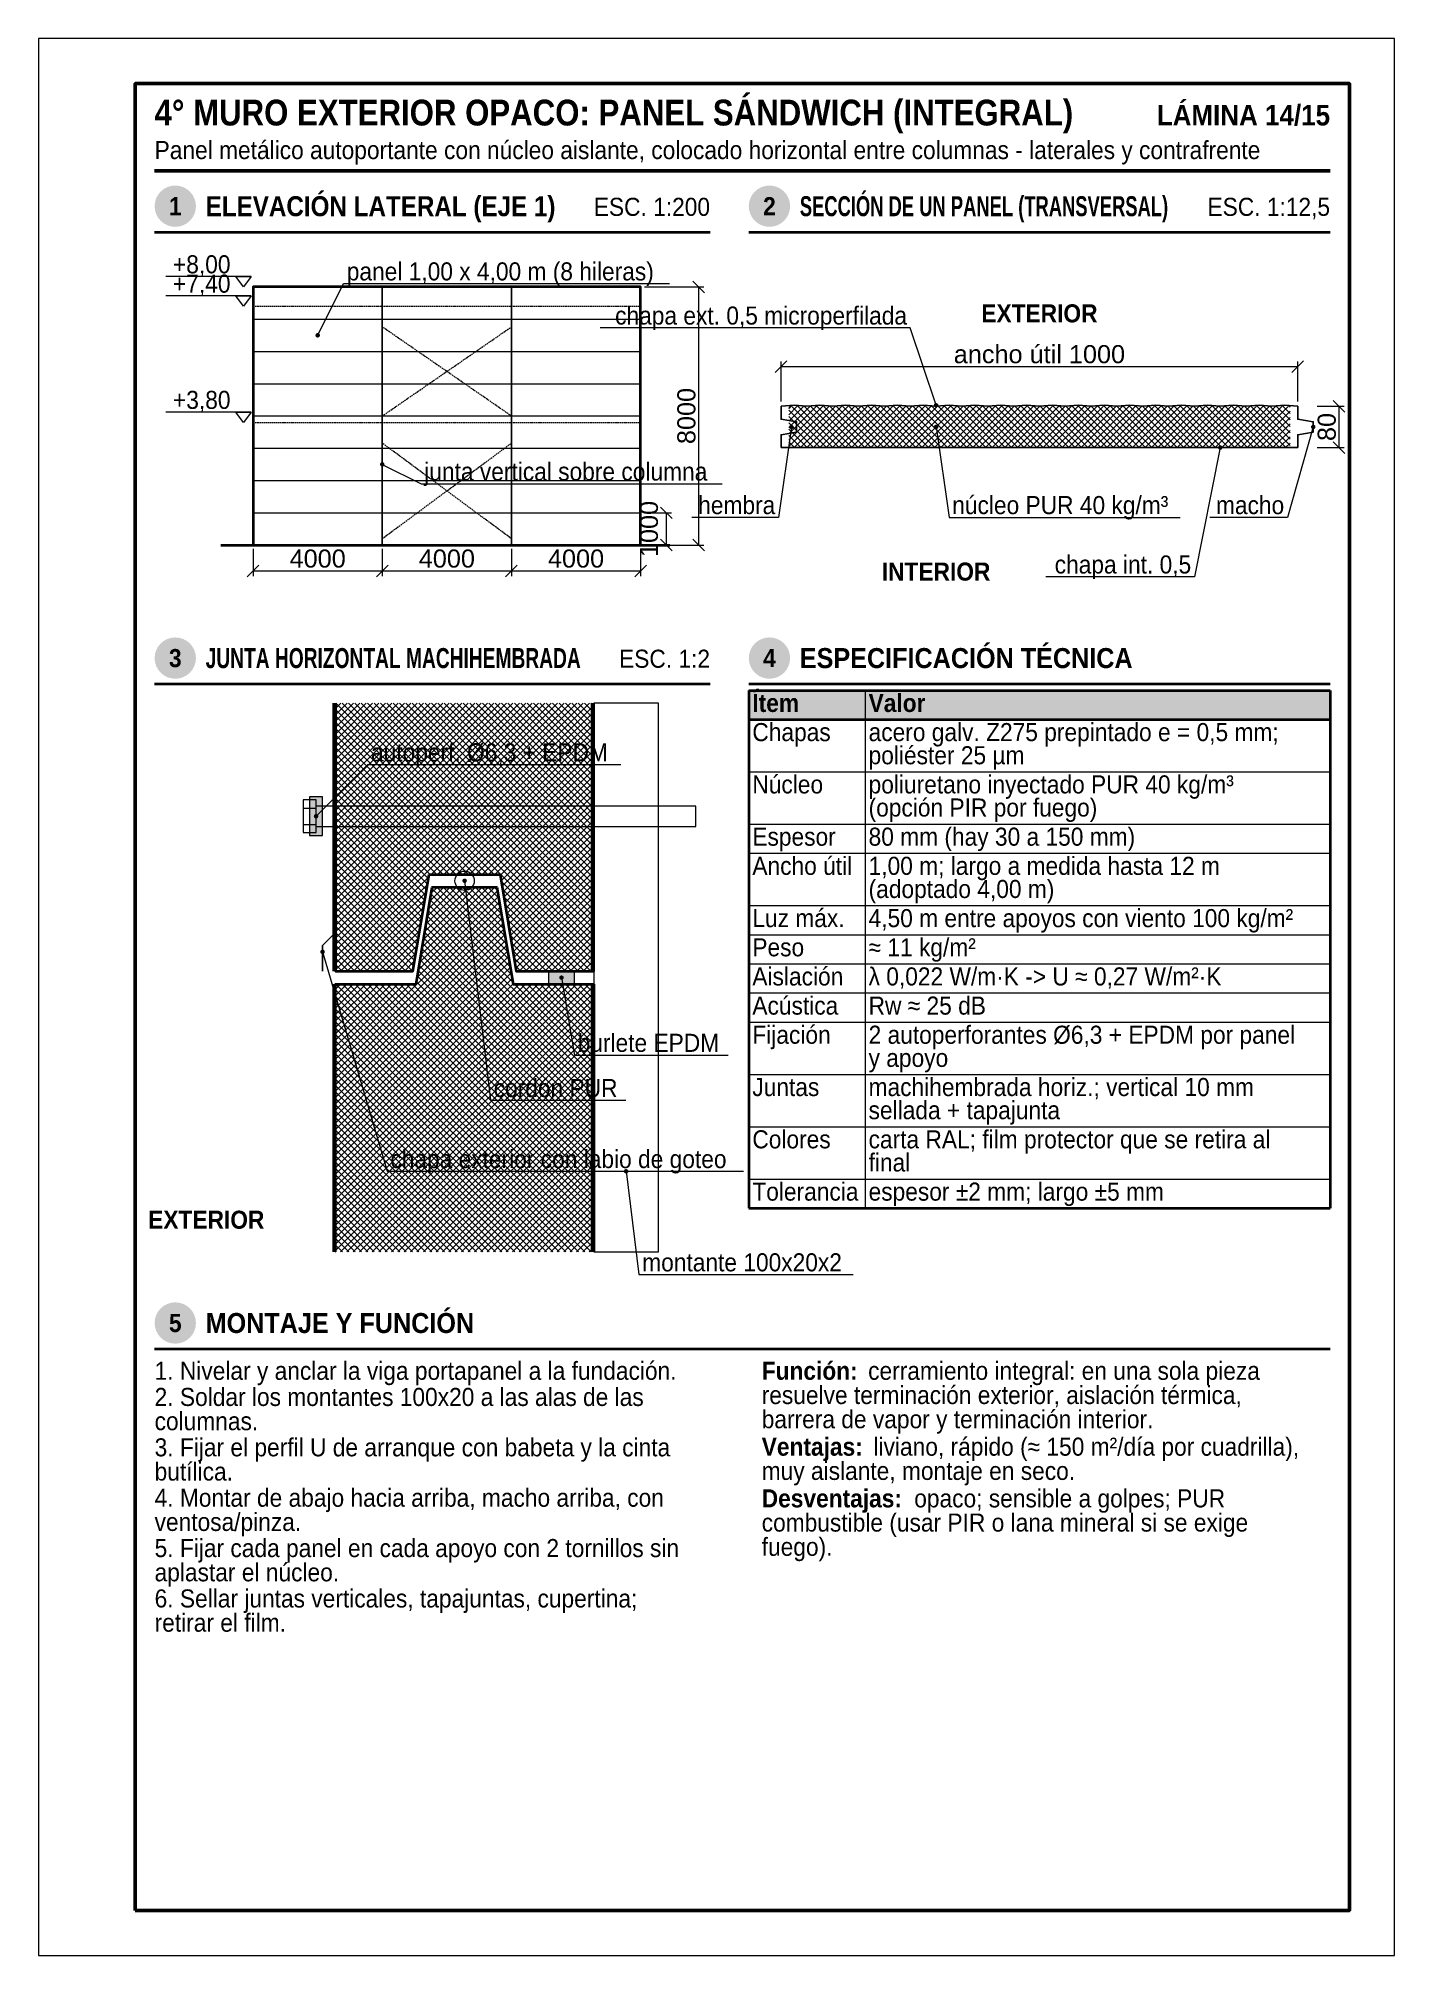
# Model space of a CAD drawing. Header units: millimetres. Extents: x 0 to 210, y 0 to 297.
import ezdxf
from ezdxf.enums import TextEntityAlignment as Align

# ---------------------------------------------------------------- set-up
doc = ezdxf.new("R2010")
doc.units = ezdxf.units.MM
doc.header["$LTSCALE"] = 0.35
doc.linetypes.add('DASHED2', pattern=[0.762, 0.635, -0.127])
for name, color, linetype in [('0-MARCO', 7, 'Continuous'), ('1-OCULTO', 8, 'DASHED2'), ('1-SECCION', 7, 'Continuous'), ('1-VISTA', 7, 'Continuous'), ('2-RAYADO', 8, 'Continuous'), ('3-COTAS', 7, 'Continuous'), ('3-REFS', 7, 'Continuous'), ('3-TABLAS', 7, 'Continuous'), ('3-TEXTOS', 7, 'Continuous'), ('3-TITULOS', 7, 'Continuous')]:
    doc.layers.add(name, color=color, linetype=linetype)
doc.styles.add('ARIAL', font='arial.ttf')
doc.styles.add('ARIAL-NEGRITA', font='arialbd.ttf')
doc.dimstyles.new('A4', dxfattribs={"dimtxt": 2.8, "dimasz": 1.1, "dimexe": 0.8, "dimexo": 0.6, "dimgap": 0.5, "dimtad": 1, "dimdec": 0, "dimtxsty": 'ARIAL', "dimtsz": 0.9, "dimcen": 2.5, "dimclrd": 7, "dimclre": 7, "dimclrt": 7, "dimazin": 3, "dimtfac": 1, "dimtmove": 0, "dimatfit": 3, "dimlwd": 13, "dimlwe": 13, "dimarcsym": 0})

msp = doc.modelspace()

# ---------------------------------------------------------------- hatches: boundary and pattern name
at = {"layer": '2-RAYADO'}
h = msp.add_hatch(dxfattribs=at)
h.set_pattern_fill('ANSI37', color=8, scale=0.22)
h.paths.add_polyline_path([(116.2, 233.6), (193.8, 233.6), (193.8, 240), (116.2, 240)])
h = msp.add_hatch(dxfattribs=at)
h.set_pattern_fill('ANSI37', color=8, scale=0.22)
h.paths.add_polyline_path([(46, 194), (46, 152.5), (58, 152.5), (60.5, 167.5), (71.5, 167.5), (74, 152.5), (86, 152.5), (86, 194)])
at = {"layer": '2-RAYADO', "true_color": 0x3c3c3c}
h = msp.add_hatch(color=250, dxfattribs=at)
h.dxf.hatch_style = 1
h.paths.add_polyline_path([(42, 173.5), (44, 173.5), (44, 179.5), (42, 179.5)])
at = {"layer": '2-RAYADO'}
h = msp.add_hatch(dxfattribs=at)
h.set_pattern_fill('ANSI37', color=8, scale=0.22)
h.paths.add_polyline_path([(46, 109), (46, 150.5), (58.5, 150.5), (61, 165.5), (71, 165.5), (73.5, 150.5), (86, 150.5), (86, 109)])
at = {"layer": '2-RAYADO', "true_color": 0x3c3c3c}
h = msp.add_hatch(color=250, dxfattribs=at)
h.dxf.hatch_style = 1
h.paths.add_polyline_path([(79, 150.5), (83, 150.5), (83, 152.5), (79, 152.5)])
at = {"layer": '3-REFS'}
h = msp.add_hatch(color=7, dxfattribs=at)
h.dxf.hatch_style = 1
edge = h.paths.add_edge_path()
edge.add_arc((43.25, 251), 0.35, 0, 360)
h = msp.add_hatch(color=7, dxfattribs=at)
h.dxf.hatch_style = 1
edge = h.paths.add_edge_path()
edge.add_arc((139, 240.16), 0.35, 0, 360)
h = msp.add_hatch(color=7, dxfattribs=at)
h.dxf.hatch_style = 1
edge = h.paths.add_edge_path()
edge.add_arc((116.6, 236.8), 0.35, 0, 360)
h = msp.add_hatch(color=7, dxfattribs=at)
h.dxf.hatch_style = 1
edge = h.paths.add_edge_path()
edge.add_arc((139, 236.8), 0.35, 0, 360)
h = msp.add_hatch(color=7, dxfattribs=at)
h.dxf.hatch_style = 1
edge = h.paths.add_edge_path()
edge.add_arc((197.4, 236.8), 0.35, 0, 360)
h = msp.add_hatch(color=7, dxfattribs=at)
h.dxf.hatch_style = 1
edge = h.paths.add_edge_path()
edge.add_arc((183, 233.6), 0.35, 0, 360)
h = msp.add_hatch(color=7, dxfattribs=at)
h.dxf.hatch_style = 1
edge = h.paths.add_edge_path()
edge.add_arc((53.25, 231), 0.35, 0, 360)
h = msp.add_hatch(color=7, dxfattribs=at)
h.dxf.hatch_style = 1
edge = h.paths.add_edge_path()
edge.add_arc((43, 176.5), 0.35, 0, 360)
h = msp.add_hatch(color=7, dxfattribs=at)
h.dxf.hatch_style = 1
edge = h.paths.add_edge_path()
edge.add_arc((66, 166.5), 0.35, 0, 360)
h = msp.add_hatch(color=7, dxfattribs=at)
h.dxf.hatch_style = 1
edge = h.paths.add_edge_path()
edge.add_arc((44, 155.5), 0.35, 0, 360)
h = msp.add_hatch(color=7, dxfattribs=at)
h.dxf.hatch_style = 1
edge = h.paths.add_edge_path()
edge.add_arc((81, 151.5), 0.35, 0, 360)
h = msp.add_hatch(color=7, dxfattribs=at)
h.dxf.hatch_style = 1
edge = h.paths.add_edge_path()
edge.add_arc((91, 121.5), 0.35, 0, 360)
at = {"layer": '3-TABLAS', "true_color": 0xe6e6e6}
h = msp.add_hatch(color=254, dxfattribs=at)
h.dxf.hatch_style = 1
h.paths.add_polyline_path([(110, 196), (200, 196), (200, 191.484), (110, 191.484)])
at = {"layer": '3-TITULOS'}
h = msp.add_hatch(color=7, dxfattribs=at)
h.dxf.hatch_style = 1
edge = h.paths.add_edge_path()
edge.add_arc((21.2, 271), 3.2, 0, 360)
h = msp.add_hatch(color=7, dxfattribs=at)
h.dxf.hatch_style = 1
edge = h.paths.add_edge_path()
edge.add_arc((113.2, 271), 3.2, 0, 360)
h = msp.add_hatch(color=7, dxfattribs=at)
h.dxf.hatch_style = 1
edge = h.paths.add_edge_path()
edge.add_arc((21.2, 201), 3.2, 0, 360)
h = msp.add_hatch(color=7, dxfattribs=at)
h.dxf.hatch_style = 1
edge = h.paths.add_edge_path()
edge.add_arc((113.2, 201), 3.2, 0, 360)
h = msp.add_hatch(color=7, dxfattribs=at)
h.dxf.hatch_style = 1
edge = h.paths.add_edge_path()
edge.add_arc((21.2, 98), 3.2, 0, 360)

# ---------------------------------------------------------------- linework, layer by layer
at = {"layer": '0-MARCO', "color": 9, "lineweight": 0}
msp.add_lwpolyline([(0, 0), (210, 0), (210, 297), (0, 297)], close=True, dxfattribs=at)
at = {"layer": '0-MARCO', "lineweight": 50}
msp.add_lwpolyline([(15, 7), (203, 7), (203, 290), (15, 290)], close=True, dxfattribs=at)
at = {"layer": '1-OCULTO', "lineweight": 9}
for points in [[(33.25, 255.5), (93.25, 255.5)], [(53.25, 238.5), (73.25, 252.3)], [(73.25, 238.5), (53.25, 252.3)], [(33.25, 237.5), (93.25, 237.5)], [(53.25, 219.5), (73.25, 234.3)], [(73.25, 219.5), (53.25, 234.3)]]:
    msp.add_lwpolyline(points, dxfattribs=at)
at = {"layer": '1-SECCION', "lineweight": 35}
msp.add_lwpolyline([(33.25, 218.5), (93.25, 218.5), (93.25, 258.5), (33.25, 258.5)], close=True, dxfattribs=at)
at = {"layer": '1-SECCION', "lineweight": 25}
for points in [[(115, 240), (117, 240.16), (119, 240), (121, 240.16), (123, 240), (125, 240.16), (127, 240), (129, 240.16), (131, 240), (133, 240.16), (135, 240), (137, 240.16), (139, 240), (141, 240.16), (143, 240), (145, 240.16), (147, 240), (149, 240.16), (151, 240), (153, 240.16), (155, 240), (157, 240.16), (159, 240), (161, 240.16), (163, 240), (165, 240.16), (167, 240), (169, 240.16), (171, 240), (173, 240.16), (175, 240), (177, 240.16), (179, 240), (181, 240.16), (183, 240), (185, 240.16), (187, 240), (189, 240.16), (191, 240), (193, 240.16), (195, 240)], [(115, 233.6), (115, 235.6), (117.4, 236), (117.4, 237.6), (115, 238), (115, 240)], [(195, 233.6), (195, 235.6), (197.4, 236), (197.4, 237.6), (195, 238), (195, 240)], [(115, 233.6), (195, 233.6)], [(44, 152.5), (44, 156.5), (46, 158.5)]]:
    msp.add_lwpolyline(points, dxfattribs=at)
at = {"layer": '1-SECCION', "lineweight": 35}
for points in [[(45.75, 152.5), (45.75, 194)], [(46, 194), (46, 152.5), (58, 152.5), (60.5, 167.5), (71.5, 167.5), (74, 152.5), (86, 152.5), (86, 194)], [(85.75, 152.5), (85.75, 194)], [(46, 109), (46, 150.5), (58.5, 150.5), (61, 165.5), (71, 165.5), (73.5, 150.5), (86, 150.5), (86, 109)], [(45.75, 109), (45.75, 150.5)], [(85.75, 109), (85.75, 150.5)]]:
    msp.add_lwpolyline(points, dxfattribs=at)
at = {"layer": '1-VISTA', "lineweight": 25}
for points in [[(53.25, 218.5), (53.25, 258.5)], [(73.25, 218.5), (73.25, 258.5)]]:
    msp.add_lwpolyline(points, dxfattribs=at)
at = {"layer": '1-VISTA', "lineweight": 13}
for points in [[(33.25, 253.5), (93.25, 253.5)], [(33.25, 248.5), (93.25, 248.5)], [(33.25, 243.5), (93.25, 243.5)], [(33.25, 238.5), (93.25, 238.5)], [(33.25, 233.5), (93.25, 233.5)], [(33.25, 228.5), (93.25, 228.5)], [(33.25, 223.5), (93.25, 223.5)], [(41, 177.76), (43, 177.76)], [(41, 175.24), (43, 175.24)]]:
    msp.add_lwpolyline(points, dxfattribs=at)
at = {"layer": '1-VISTA', "lineweight": 35}
msp.add_lwpolyline([(28.25, 218.5), (97.75, 218.5)], dxfattribs=at)
at = {"layer": '1-VISTA', "lineweight": 18}
msp.add_lwpolyline([(86, 109), (96, 109), (96, 194), (86, 194)], close=True, dxfattribs=at)
at = {"layer": '1-VISTA', "lineweight": 13}
for points in [[(41, 173.98), (43, 173.98), (43, 179.02), (41, 179.02)], [(42, 173.5), (44, 173.5), (44, 179.5), (42, 179.5)], [(79, 150.5), (83, 150.5), (83, 152.5), (79, 152.5)]]:
    msp.add_lwpolyline(points, close=True, dxfattribs=at)
at = {"layer": '1-VISTA', "lineweight": 18}
msp.add_lwpolyline([(43, 174.925), (101.78, 174.925), (101.78, 178.075), (43, 178.075)], dxfattribs=at)
at = {"layer": '1-VISTA', "lineweight": 13}
msp.add_circle((66, 166.5), 1.5, dxfattribs=at)
at = {"layer": '3-COTAS', "lineweight": 13}
for points in [[(32.95, 260.1), (19.75, 260.1)], [(32.95, 257.1), (19.75, 257.1)], [(32.95, 239.1), (19.75, 239.1)]]:
    msp.add_lwpolyline(points, dxfattribs=at)
at = {"layer": '3-COTAS', "lineweight": 18}
for points in [[(31.75, 258.5), (30.55, 260.1), (32.95, 260.1)], [(31.75, 255.5), (30.55, 257.1), (32.95, 257.1)], [(31.75, 237.5), (30.55, 239.1), (32.95, 239.1)]]:
    msp.add_lwpolyline(points, close=True, dxfattribs=at)
at = {"layer": '3-REFS', "lineweight": 13}
for points in [[(43.25, 251), (47.25, 259)], [(47.25, 259), (97.7253, 259)], [(135, 252.16), (86.9678, 252.16)], [(139, 240.16), (135, 252.16)], [(116.6, 236.8), (114.6, 222.8)], [(139, 236.8), (141, 222.8)], [(197.4, 236.8), (193.4, 222.8)], [(183, 233.6), (179, 213.6)], [(53.25, 231), (59.25, 228)], [(59.25, 228), (105.855, 228)], [(114.6, 222.8), (101.1806, 222.8)], [(141, 222.8), (176.8114, 222.8)], [(193.4, 222.8), (181.4061, 222.8)], [(179, 213.6), (156.0068, 213.6)], [(43, 176.5), (51, 184.5)], [(51, 184.5), (90.1738, 184.5)], [(66, 166.5), (70, 132.5)], [(44, 155.5), (54, 121.5)], [(81, 151.5), (83, 139.5)], [(83, 139.5), (106.7998, 139.5)], [(70, 132.5), (90.9507, 132.5)], [(54, 121.5), (109.1666, 121.5)], [(91, 121.5), (93, 105.5)], [(93, 105.5), (126.1752, 105.5)]]:
    msp.add_lwpolyline(points, dxfattribs=at)
at = {"layer": '3-TABLAS', "lineweight": 35}
for points in [[(110, 196), (200, 196)], [(110, 196), (110, 115.788)], [(200, 196), (200, 115.788)], [(110, 191.484), (200, 191.484)], [(110, 115.788), (200, 115.788)]]:
    msp.add_lwpolyline(points, dxfattribs=at)
at = {"layer": '3-TABLAS', "lineweight": 13}
for points in [[(128, 196), (128, 115.788)], [(110, 183.384), (200, 183.384)], [(110, 175.284), (200, 175.284)], [(110, 170.768), (200, 170.768)], [(110, 162.668), (200, 162.668)], [(110, 158.152), (200, 158.152)], [(110, 153.636), (200, 153.636)], [(110, 149.12), (200, 149.12)], [(110, 144.604), (200, 144.604)], [(110, 136.504), (200, 136.504)], [(110, 128.404), (200, 128.404)], [(110, 120.304), (200, 120.304)]]:
    msp.add_lwpolyline(points, dxfattribs=at)
at = {"layer": '3-TITULOS', "lineweight": 50}
msp.add_lwpolyline([(18, 276.5), (200, 276.5)], dxfattribs=at)
at = {"layer": '3-TITULOS', "lineweight": 35}
for points in [[(18, 267), (104, 267)], [(110, 267), (200, 267)], [(18, 197), (104, 197)], [(110, 197), (200, 197)], [(18, 94), (200, 94)]]:
    msp.add_lwpolyline(points, dxfattribs=at)

# ---------------------------------------------------------------- texts
at = {"layer": '3-COTAS', "style": 'ARIAL', "width": 0.9}
for s, p in [('+8,00', (29.75, 260.6)), ('+7,40', (29.75, 257.6)), ('+3,80', (29.75, 239.6))]:
    msp.add_text(s, height=2.8, dxfattribs=at).set_placement(p, align=Align.RIGHT)
at = {"layer": '3-TABLAS', "width": 0.9}
for s, style, p in [('Ítem', 'ARIAL-NEGRITA', (110.55, 192.65)), ('Valor', 'ARIAL-NEGRITA', (128.55, 192.65)), ('Chapas', 'ARIAL', (110.55, 188.134)), ('acero galv. Z275 prepintado e = 0,5 mm;', 'ARIAL', (128.55, 188.134)), ('poliéster 25 µm', 'ARIAL', (128.55, 184.55)), ('Núcleo', 'ARIAL', (110.55, 180.034)), ('poliuretano inyectado PUR 40 kg/m³', 'ARIAL', (128.55, 180.034)), ('(opción PIR por fuego)', 'ARIAL', (128.55, 176.45)), ('Espesor', 'ARIAL', (110.55, 171.934)), ('80 mm (hay 30 a 150 mm)', 'ARIAL', (128.55, 171.934)), ('Ancho útil', 'ARIAL', (110.55, 167.418)), ('1,00 m; largo a medida hasta 12 m', 'ARIAL', (128.55, 167.418)), ('(adoptado 4,00 m)', 'ARIAL', (128.55, 163.834)), ('Luz máx.', 'ARIAL', (110.55, 159.318)), ('4,50 m entre apoyos con viento 100 kg/m²', 'ARIAL', (128.55, 159.318)), ('Peso', 'ARIAL', (110.55, 154.802)), ('≈ 11 kg/m²', 'ARIAL', (128.55, 154.802)), ('Aislación', 'ARIAL', (110.55, 150.286)), ('λ 0,022 W/m·K -> U ≈ 0,27 W/m²·K', 'ARIAL', (128.55, 150.286)), ('Acústica', 'ARIAL', (110.55, 145.77)), ('Rw ≈ 25 dB', 'ARIAL', (128.55, 145.77)), ('Fijación', 'ARIAL', (110.55, 141.254)), ('2 autoperforantes Ø6,3 + EPDM por panel', 'ARIAL', (128.55, 141.254)), ('y apoyo', 'ARIAL', (128.55, 137.67)), ('Juntas', 'ARIAL', (110.55, 133.154)), ('machihembrada horiz.; vertical 10 mm', 'ARIAL', (128.55, 133.154)), ('sellada + tapajunta', 'ARIAL', (128.55, 129.57)), ('Colores', 'ARIAL', (110.55, 125.054)), ('carta RAL; film protector que se retira al', 'ARIAL', (128.55, 125.054)), ('final', 'ARIAL', (128.55, 121.47)), ('Tolerancia', 'ARIAL', (110.55, 116.954)), ('espesor ±2 mm; largo ±5 mm', 'ARIAL', (128.55, 116.954))]:
    msp.add_text(s, height=2.8, dxfattribs=dict(at, style=style)).set_placement(p)
at = {"layer": '3-TEXTOS', "width": 0.9}
for s, style, p in [('panel 1,00 x 4,00 m (8 hileras)', 'ARIAL', (47.75, 259.5)), ('junta vertical sobre columna', 'ARIAL', (59.75, 228.5)), ('núcleo PUR 40 kg/m³', 'ARIAL', (141.5, 223.3)), ('autoperf. Ø6,3 + EPDM', 'ARIAL', (51.5, 185)), ('burlete EPDM', 'ARIAL', (83.5, 140)), ('cordón PUR', 'ARIAL', (70.5, 133)), ('chapa exterior con labio de goteo', 'ARIAL', (54.5, 122)), ('montante 100x20x2', 'ARIAL', (93.5, 106)), ('1. Nivelar y anclar la viga portapanel a la fundación.', 'ARIAL', (18, 89.2)), ('Función:', 'ARIAL-NEGRITA', (112, 89.2)), ('cerramiento integral: en una sola pieza', 'ARIAL', (128.4793, 89.2)), ('2. Soldar los montantes 100x20 a las alas de las', 'ARIAL', (18, 85.148)), ('resuelve terminación exterior, aislación térmica,', 'ARIAL', (112, 85.448)), ('columnas.', 'ARIAL', (18, 81.396)), ('barrera de vapor y terminación interior.', 'ARIAL', (112, 81.696)), ('3. Fijar el perfil U de arranque con babeta y la cinta', 'ARIAL', (18, 77.344)), ('Ventajas:', 'ARIAL-NEGRITA', (112, 77.444)), ('liviano, rápido (≈ 150 m²/día por cuadrilla),', 'ARIAL', (129.3038, 77.444)), ('butílica.', 'ARIAL', (18, 73.592)), ('muy aislante, montaje en seco.', 'ARIAL', (112, 73.692)), ('4. Montar de abajo hacia arriba, macho arriba, con', 'ARIAL', (18, 69.54)), ('Desventajas:', 'ARIAL-NEGRITA', (112, 69.44)), ('opaco; sensible a golpes; PUR', 'ARIAL', (135.6172, 69.44)), ('ventosa/pinza.', 'ARIAL', (18, 65.788)), ('combustible (usar PIR o lana mineral si se exige', 'ARIAL', (112, 65.688)), ('5. Fijar cada panel en cada apoyo con 2 tornillos sin', 'ARIAL', (18, 61.736)), ('fuego).', 'ARIAL', (112, 61.936)), ('aplastar el núcleo.', 'ARIAL', (18, 57.984)), ('6. Sellar juntas verticales, tapajuntas, cupertina;', 'ARIAL', (18, 53.932)), ('retirar el film.', 'ARIAL', (18, 50.18))]:
    msp.add_text(s, height=2.8, dxfattribs=dict(at, style=style)).set_placement(p)
at = {"layer": '3-TEXTOS', "style": 'ARIAL', "width": 0.9}
for s, p in [('chapa ext. 0,5 microperfilada', (134.5, 252.66)), ('hembra', (114.1, 223.3)), ('macho', (192.9, 223.3)), ('chapa int. 0,5', (178.5, 214.1))]:
    msp.add_text(s, height=2.8, dxfattribs=at).set_placement(p, align=Align.RIGHT)
at = {"layer": '3-TEXTOS', "style": 'ARIAL-NEGRITA', "width": 0.9}
for s, p in [('EXTERIOR', (155, 254.4)), ('INTERIOR', (139, 214.4)), ('EXTERIOR', (26, 114))]:
    msp.add_text(s, height=2.8, dxfattribs=at).set_placement(p, align=Align.MIDDLE_CENTER)
at = {"layer": '3-TITULOS'}
for s, height, style, width, p in [('4° MURO EXTERIOR OPACO: PANEL SÁNDWICH (INTEGRAL)', 4, 'ARIAL-NEGRITA', 0.864202, (18, 283.5)), ('Panel metálico autoportante con núcleo aislante, colocado horizontal entre columnas - laterales y contrafrente', 2.8, 'ARIAL', 0.9, (18, 278.3))]:
    msp.add_text(s, height=height, dxfattribs=dict(at, style=style, width=width)).set_placement(p)
at = {"layer": '3-TITULOS', "style": 'ARIAL-NEGRITA', "width": 0.9}
msp.add_text('LÁMINA 14/15', height=3.2, dxfattribs=at).set_placement((200, 283.5), align=Align.RIGHT)
at = {"layer": '3-TITULOS', "style": 'ARIAL-NEGRITA'}
for s, width, p in [('ELEVACIÓN LATERAL (EJE 1)', 0.865973, (25.9, 271)), ('SECCIÓN DE UN PANEL (TRANSVERSAL)', 0.656718, (117.9, 271)), ('JUNTA HORIZONTAL MACHIHEMBRADA', 0.685984, (25.9, 201)), ('ESPECIFICACIÓN TÉCNICA', 0.9, (117.9, 201)), ('MONTAJE Y FUNCIÓN', 0.9, (25.9, 98))]:
    msp.add_text(s, height=3.1, dxfattribs=dict(at, width=width)).set_placement(p, align=Align.MIDDLE_LEFT)
at = {"layer": '3-TITULOS', "color": 7, "true_color": 0xffffff, "style": 'ARIAL-NEGRITA', "width": 0.9}
for s, p in [('1', (21.2, 271)), ('2', (113.2, 271)), ('3', (21.2, 201)), ('4', (113.2, 201)), ('5', (21.2, 98))]:
    msp.add_text(s, height=2.8, dxfattribs=at).set_placement(p, align=Align.MIDDLE_CENTER)
at = {"layer": '3-TITULOS', "style": 'ARIAL', "width": 0.9}
for s, p in [('ESC. 1:200', (104, 270.9)), ('ESC. 1:12,5', (200, 270.9)), ('ESC. 1:2', (104, 200.9))]:
    msp.add_text(s, height=2.8, dxfattribs=at).set_placement(p, align=Align.MIDDLE_RIGHT)

# ---------------------------------------------------------------- dimensions: what is measured, and where the dimension line sits
at = {"layer": '3-COTAS'}
for base, p1, p2, override in [((102.25, 218.5), (93.25, 218.5), (93.25, 258.5), {"dimlfac": 200}), ((201.4, 233.6), (197.4, 233.6), (197.4, 240), {"dimlfac": 12.5}), ((97.25, 218.5), (93.25, 218.5), (93.25, 223.5), {"dimlfac": 200})]:
    msp.add_linear_dim(base=base, p1=p1, p2=p2, angle=90, dimstyle='A4', override=override, dxfattribs=at).render()
msp.add_linear_dim(base=(115, 246.16), p1=(115, 240.16), p2=(195, 240.16), text='ancho útil 1000', dimstyle='A4', override={"dimlfac": 12.5}, dxfattribs=at).render()
for base, p1, p2 in [((33.25, 214.5), (33.25, 218.5), (53.25, 218.5)), ((53.25, 214.5), (53.25, 218.5), (73.25, 218.5)), ((73.25, 214.5), (73.25, 218.5), (93.25, 218.5))]:
    msp.add_linear_dim(base=base, p1=p1, p2=p2, dimstyle='A4', override={"dimlfac": 200}, dxfattribs=at).render()

doc.saveas('drawing.dxf')
